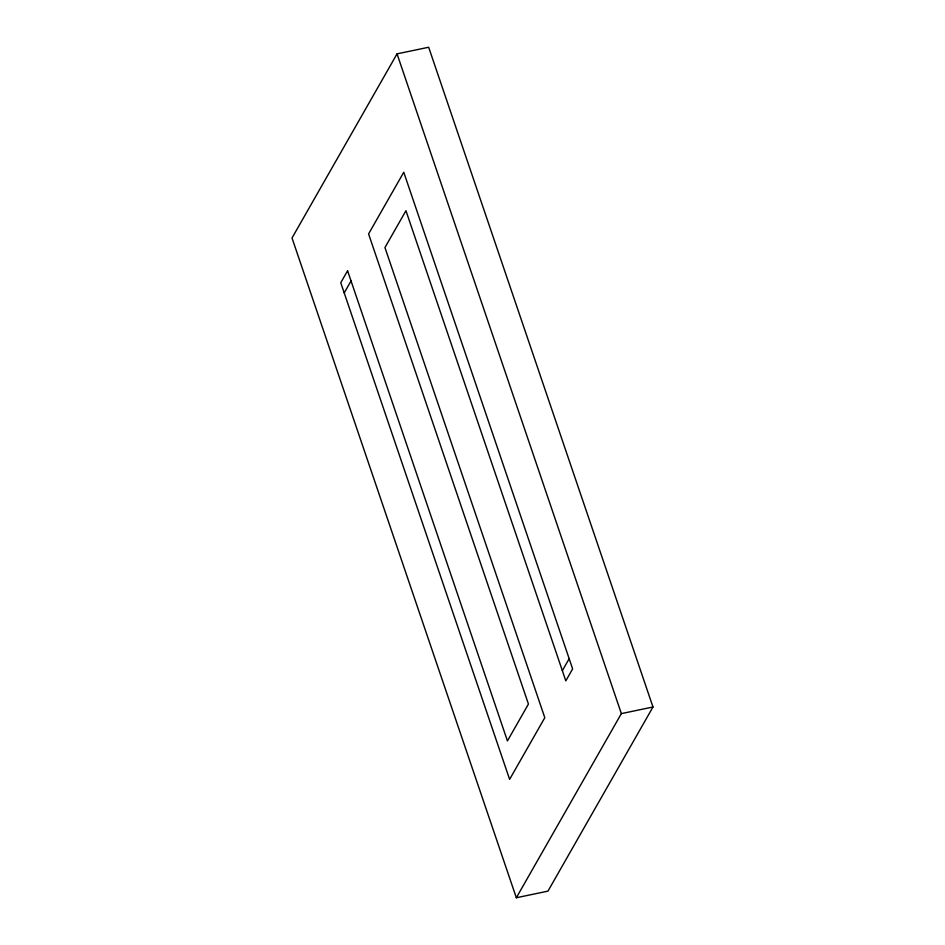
<?xml version="1.0" encoding="UTF-8"?>
<svg xmlns="http://www.w3.org/2000/svg" width="945" height="945" viewBox="0 0 945 945"><rect width="100%" height="100%" fill="white"/><g stroke="black" fill="none" stroke-linecap="round" stroke-linejoin="round"><path stroke-width="1.42" d="M397.042 53.865L292.017 237.998L516.336 897.75L547.958 891.135L652.983 707.002L428.664 47.25L397.042 53.865L621.361 713.617L516.336 897.75M344.216 292.915L351.044 280.948M562.346 670.666L569.162 658.7M621.361 713.617L652.983 707.002M347.583 270.754L340.755 282.72L509.615 779.377L544.804 717.692L384.946 247.543L405.948 210.711L565.807 680.861L572.635 668.895L403.763 172.238L368.585 233.923L528.444 704.072L507.43 740.904L347.583 270.754"/></g></svg>
